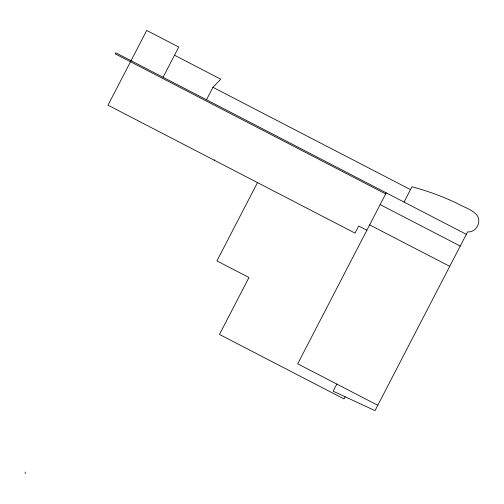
<?xml version="1.0" encoding="UTF-8"?>
<svg xmlns="http://www.w3.org/2000/svg" width="504" height="504" viewBox="0 0 504 504"><rect width="100%" height="100%" fill="white"/><g stroke="black" fill="none" stroke-linecap="round" stroke-linejoin="round"><path stroke-width="0.76" d="M163.076 77.288L178.744 47.036L146.708 30.442L108.001 105.185L355.011 233.106L358.697 225.987L366.881 230.227M206.495 99.773L212.946 87.318L220.771 79.178L174.504 55.22M214.509 160.341L214.798 159.781M257.487 182.599L216.934 260.902L248.97 277.496L219.479 334.442L344.049 398.954L345.171 396.787M386.234 192.856L297.694 363.819L377.779 405.292M404.032 202.072L411.957 186.77C427.184 190.821 442.039 196.239 456.296 202.942C463.126 207.087 471.883 209.059 477.118 215.391C481.856 222.232 475.915 232.697 467.586 231.878L375.014 410.634L333.163 391.217L336.848 384.098M212.946 87.318L410.483 189.617M466.32 234.328L115.737 52.769L115.183 53.84L385.68 193.92M380.155 204.599L460.234 246.072M369.646 224.891L449.726 266.358M25.2 472.072L25.2 473.558"/></g></svg>
